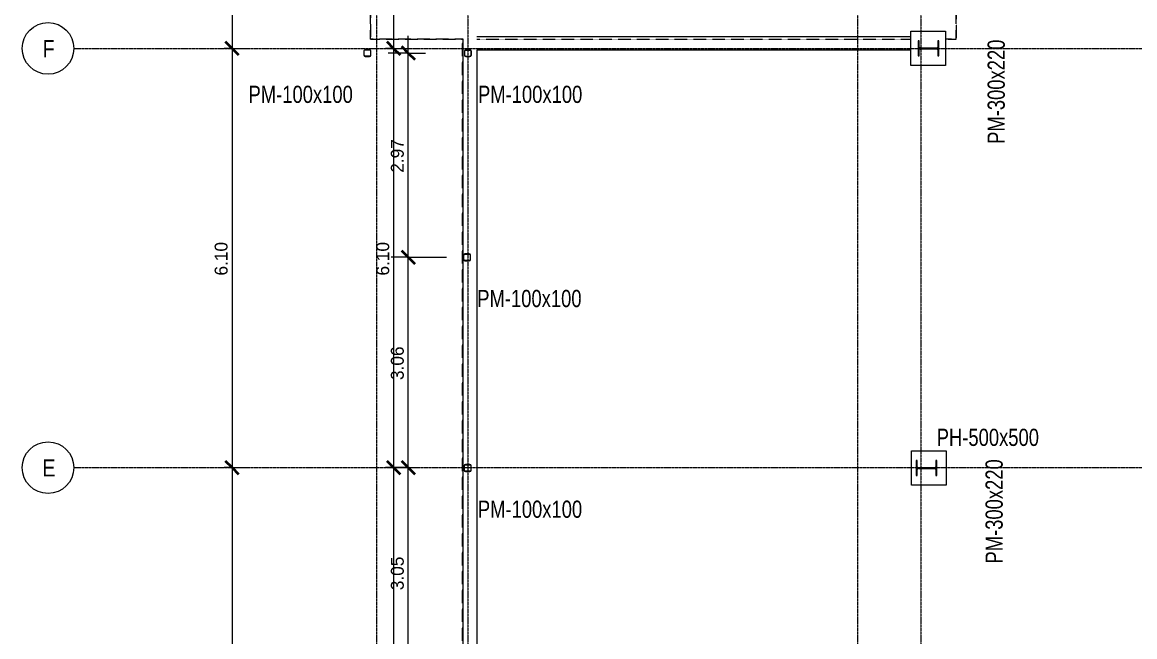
# Model space of a CAD drawing. Header units: centimetres. Extents: x -13763 to -5005, y -754 to 6606.
# Drawn here: x -13763 to -12145, y 2913 to 3806 of the extents above; entities that cross this region are included whole.
import ezdxf

# ---------------------------------------------------------------- set-up
doc = ezdxf.new("R2010")
doc.units = ezdxf.units.CM
doc.linetypes.add('_Overhead', pattern=[0.47625, 0.3175, -0.15875])
doc.linetypes.add('Grid Line', pattern=[2.2225, 1.27, -0.3175, 0.3175, -0.3175])
for name, color, linetype, lineweight in [('A-ANNO-DIMS', 7, 'Continuous', 9), ('A-ANNO-DIMS-125', 7, 'Continuous', 9), ('A-FLOR', 7, 'Continuous', 9), ('A-WALL', 7, 'Continuous', 9), ('S-COLS', 7, 'Continuous', 9), ('S-COLS-IDEN', 7, 'Continuous', 9), ('S-GRID', 7, 'Continuous', 9), ('S-GRID-IDEN', 7, 'Continuous', 9)]:
    doc.layers.add(name, color=color, linetype=linetype, lineweight=lineweight)
doc.styles.add('Century Gothic', font='GOTHIC.TTF', dxfattribs={"width": 0.8, "height": 25})
doc.styles.add('Century Gothic_1', font='GOTHIC.TTF', dxfattribs={"height": 18.75})
doc.styles.add('Saira Condensed', font='SairaCondensed-Regular.ttf', dxfattribs={"height": 25})
doc.dimstyles.new('FCA_N_Cotas_E100_1', dxfattribs={"dimscale": 30.48, "dimtxt": 19.578155, "dimasz": 0.615157, "dimexe": 0.82021, "dimexo": 0.82021, "dimgap": 0.04101, "dimtad": 1, "dimlfac": 0.01, "dimrnd": 0.01, "dimzin": 0, "dimdsep": 46, "dimtxsty": 'Century Gothic_1', "dimblk1": 'OBLIQUE', "dimblk2": 'OBLIQUE', "dimsah": 1, "dimcen": 0.09, "dimdle": 0.82021, "dimadec": 3, "dimazin": 2, "dimtfac": 1, "dimtdec": 4, "dimtix": 1, "dimtmove": 0, "dimatfit": 3, "dimfxl": 1, "dimtvp": 1, "dimtolj": 1, "dimtzin": 0, "dimarcsym": 2})

# ---------------------------------------------------------------- blocks, each defined once
blk = doc.blocks.new('HSS Rectangular-Column - 100 x 100 mm-V3-N01 - Planta - Detalle planta 02')
at = {"layer": 'S-COLS', "lineweight": 18}
for p, q in [((-5, 3.095), (-5, -3.095)), ((-4.6, -3.6475), (-4.6, 3.6475)), ((-3.6475, 4.6), (3.6475, 4.6)), ((3.095, 5), (-3.095, 5)), ((4.6, 3.6475), (4.6, -3.6475)), ((5, -3.095), (5, 3.095)), ((3.6475, -4.6), (-3.6475, -4.6)), ((-3.095, -5), (3.095, -5))]:
    blk.add_line(p, q, dxfattribs=at)
for centre, radius, start, end in [((-3.095, 3.095), 1.905, 90, 180), ((-3.6475, 3.6475), 0.9525, 90, 180), ((3.095, 3.095), 1.905, 360, 90), ((3.6475, 3.6475), 0.9525, 0, 90), ((-3.095, -3.095), 1.905, 180, 270), ((-3.6475, -3.6475), 0.9525, 180, 270), ((3.095, -3.095), 1.905, 270, 360), ((3.6475, -3.6475), 0.9525, 270, 0)]:
    blk.add_arc(centre, radius, start, end, dxfattribs=at)
blk = doc.blocks.new('HSS Rectangular-Column - 100 x 100 mm-V4-N01 - Planta - Detalle planta 02')
at = {"layer": 'S-COLS'}
h = blk.add_hatch(dxfattribs=at)
h.set_pattern_fill('FP_3', color=256, style=0, pattern_type=2)
h.set_pattern_definition([(45, (10148.833, -4493.82), (-31.4309, 31.4309), []), (45, (10148.833, -4446.195), (-31.4309, 31.4309), [])])
h.paths.add_polyline_path([(3.1, -5), (4.4, -4.4), (5, -3.1), (5, 3.1), (4.4, 4.4), (3.1, 5), (-3.1, 5), (-4.4, 4.4), (-5, 3.1), (-5, -3.1), (-4.4, -4.4), (-3.1, -5)])
h.paths.add_polyline_path([(3.6, -4.6), (-3.6, -4.6), (-4.3, -4.3), (-4.6, -3.6), (-4.6, 3.6), (-4.3, 4.3), (-3.6, 4.6), (3.6, 4.6), (4.3, 4.3), (4.6, 3.6), (4.6, -3.6), (4.3, -4.3)])
at = {"layer": 'S-COLS', "lineweight": 18}
for p, q in [((-5, 3.1), (-5, -3.1)), ((-4.6, -3.6), (-4.6, 3.6)), ((-3.6, 4.6), (3.6, 4.6)), ((3.1, 5), (-3.1, 5)), ((4.6, 3.6), (4.6, -3.6)), ((5, -3.1), (5, 3.1)), ((3.6, -4.6), (-3.6, -4.6)), ((-3.1, -5), (3.1, -5))]:
    blk.add_line(p, q, dxfattribs=at)
for centre, radius, start, end in [((-3.1, 3.1), 1.9, 90, 180), ((-3.6, 3.6), 0.952, 90, 180), ((3.1, 3.1), 1.91, 360, 90), ((3.6, 3.6), 0.953, 0, 90), ((-3.1, -3.1), 1.91, 180, 270), ((-3.6, -3.6), 0.953, 180, 270), ((3.1, -3.1), 1.9, 270, 360), ((3.6, -3.6), 0.952, 270, 0)]:
    blk.add_arc(centre, radius, start, end, dxfattribs=at)
blk = doc.blocks.new('HSS Rectangular-Column - 100 x 100 mm-V6-N01 - Planta - Detalle planta 02')
at = {"layer": 'S-COLS', "lineweight": 18}
for p, q in [((-5, 3.095), (-5, -3.095)), ((-4.6, -3.6475), (-4.6, 3.6475)), ((-3.6475, 4.6), (3.6475, 4.6)), ((3.095, 5), (-3.095, 5)), ((4.6, 3.6475), (4.6, -3.6475)), ((5, -3.095), (5, 3.095)), ((3.6475, -4.6), (-3.6475, -4.6)), ((-3.095, -5), (3.095, -5))]:
    blk.add_line(p, q, dxfattribs=at)
for centre, radius, start, end in [((-3.095, 3.095), 1.905, 90, 180), ((-3.6475, 3.6475), 0.9525, 90, 180), ((3.095, 3.095), 1.905, 360, 90), ((3.6475, 3.6475), 0.9525, 0, 90), ((-3.095, -3.095), 1.905, 180, 270), ((-3.6475, -3.6475), 0.9525, 180, 270), ((3.095, -3.095), 1.905, 270, 360), ((3.6475, -3.6475), 0.9525, 270, 0)]:
    blk.add_arc(centre, radius, start, end, dxfattribs=at)
blk = doc.blocks.new('UC-Perfil universal-Pilar - 300 x 220-1638340-N01 - Planta - Detalle planta 02')
at = {"layer": 'S-COLS'}
h = blk.add_hatch(dxfattribs=at)
h.set_pattern_fill('FP_9', color=256, style=0, pattern_type=2)
h.set_pattern_definition([(315, (-4500.74, -9478.87), (31.4309, 31.4309), []), (315, (-4453.113, -9478.87), (31.4309, 31.4309), [])])
h.paths.add_polyline_path([(-11, -13.5), (-11, -15), (11, -15), (11, -13.5), (2, -13.5), (0.9, -13), (0.5, -11.9), (0.5, 11.9), (0.9, 13), (2, 13.5), (11, 13.5), (11, 15), (-11, 15), (-11, 13.5), (-2, 13.5), (-0.9, 13), (-0.5, 11.9), (-0.5, -11.9), (-0.9, -13), (-2, -13.5)])
at = {"layer": 'S-COLS', "lineweight": 18}
for p, q in [((11, 15), (-11, 15)), ((-11, 15), (-11, 13.5)), ((-11, 13.5), (-2, 13.5)), ((-0.5, 11.9), (-0.5, -11.9)), ((0.5, -11.9), (0.5, 11.9)), ((2, 13.5), (11, 13.5)), ((11, 13.5), (11, 15)), ((-2, -13.5), (-11, -13.5)), ((-11, -13.5), (-11, -15)), ((-11, -15), (11, -15)), ((11, -13.5), (2, -13.5)), ((11, -15), (11, -13.5))]:
    blk.add_line(p, q, dxfattribs=at)
for centre, start, end in [((-2, 11.9), 0, 90), ((2, 11.9), 90, 180), ((-2, -11.9), 270, 0), ((2, -11.9), 180, 270)]:
    blk.add_arc(centre, 1.52, start, end, dxfattribs=at)
blk = doc.blocks.new('UC-Perfil universal-Pilar - 300 x 220-1638303-N01 - Planta - Detalle planta 02')
at = {"layer": 'S-COLS'}
h = blk.add_hatch(dxfattribs=at)
h.set_pattern_fill('FP_10', color=256, style=0, pattern_type=2)
h.set_pattern_definition([(315, (-3890.54, -9481.87), (31.4309, 31.4309), []), (315, (-3842.917, -9481.87), (31.4309, 31.4309), [])])
h.paths.add_polyline_path([(-11, 13.5), (-2, 13.5), (-0.9, 13), (-0.5, 11.9), (-0.5, -11.9), (-0.9, -13), (-2, -13.5), (-11, -13.5), (-11, -15), (11, -15), (11, -13.5), (2, -13.5), (0.9, -13), (0.5, -11.9), (0.5, 11.9), (0.9, 13), (2, 13.5), (11, 13.5), (11, 15), (-11, 15)])
at = {"layer": 'S-COLS', "lineweight": 18}
for p, q in [((11, 15), (-11, 15)), ((-11, 15), (-11, 13.5)), ((-11, 13.5), (-2, 13.5)), ((-0.5, 11.9), (-0.5, -11.9)), ((0.5, -11.9), (0.5, 11.9)), ((2, 13.5), (11, 13.5)), ((11, 13.5), (11, 15)), ((-2, -13.5), (-11, -13.5)), ((-11, -13.5), (-11, -15)), ((-11, -15), (11, -15)), ((11, -13.5), (2, -13.5)), ((11, -15), (11, -13.5))]:
    blk.add_line(p, q, dxfattribs=at)
for centre, start, end in [((-2, 11.9), 0, 90), ((2, 11.9), 90, 180), ((-2, -11.9), 270, 0), ((2, -11.9), 180, 270)]:
    blk.add_arc(centre, 1.52, start, end, dxfattribs=at)
blk = doc.blocks.new('HSS Rectangular-Column - 100 x 100 mm-V17-N01 - Planta - Detalle planta 02')
at = {"layer": 'S-COLS', "lineweight": 18}
for p, q in [((-5, 3.095), (-5, -3.095)), ((-4.6, -3.6475), (-4.6, 3.6475)), ((-3.6475, 4.6), (3.6475, 4.6)), ((3.095, 5), (-3.095, 5)), ((4.6, 3.6475), (4.6, -3.6475)), ((5, -3.095), (5, 3.095)), ((3.6475, -4.6), (-3.6475, -4.6)), ((-3.095, -5), (3.095, -5))]:
    blk.add_line(p, q, dxfattribs=at)
for centre, radius, start, end in [((-3.095, 3.095), 1.905, 90, 180), ((-3.6475, 3.6475), 0.9525, 90, 180), ((3.095, 3.095), 1.905, 360, 90), ((3.6475, 3.6475), 0.9525, 0, 90), ((-3.095, -3.095), 1.905, 180, 270), ((-3.6475, -3.6475), 0.9525, 180, 270), ((3.095, -3.095), 1.905, 270, 360), ((3.6475, -3.6475), 0.9525, 270, 0)]:
    blk.add_arc(centre, radius, start, end, dxfattribs=at)
blk = doc.blocks.new('Grid - 3mm-1819951-N01 - Planta - Detalle planta 02')
at = {"layer": 'S-GRID-IDEN', "color": 253, "true_color": 0xaaaaaa}
blk.add_circle((0, 0), 0.3, dxfattribs=at)
blk = doc.blocks.new('DIMBLOCK6-N01 - Planta - Detalle planta 02')
at = {"layer": 'A-ANNO-DIMS-125'}
for p, q in [((-13457.8, 4468.3), (-13469.5, 4468.3)), ((-13457.8, 4468.3), (-13457.8, 3768.3)), ((-13457.8, 4468.3), (-13432.8, 4468.3)), ((-13457.8, 3768.3), (-13469.5, 3768.3)), ((-13457.8, 3768.3), (-13432.8, 3768.3))]:
    blk.add_line(p, q, dxfattribs=at)
at = {"layer": 'A-ANNO-DIMS-125', "lineweight": 35}
for p, q in [((-13457.8, 4468.3), (-13467.2, 4477.6)), ((-13457.8, 4468.3), (-13448.4, 4458.9)), ((-13457.8, 3768.3), (-13467.2, 3777.6)), ((-13457.8, 3768.3), (-13448.4, 3758.9))]:
    blk.add_line(p, q, dxfattribs=at)
at = {"layer": 'A-ANNO-DIMS-125', "color": 0, "insert": (-13483.1, 4092.8), "char_height": 18.75, "width": 61.158, "attachment_point": 1, "rotation": 90, "line_spacing_factor": 0.984502, "style": 'Century Gothic_1'}
blk.add_mtext('7.00', dxfattribs=at)
blk = doc.blocks.new('_Oblique')
at = {"color": 0, "linetype": 'ByBlock', "lineweight": -2}
blk.add_line((-0.5, -0.5), (0.5, 0.5), dxfattribs=at)
blk = doc.blocks.new('DIMBLOCK7-N01 - Planta - Detalle planta 02')
at = {"layer": 'A-ANNO-DIMS-125', "lineweight": 35}
for p, q in [((-13457.8, 3768.3), (-13467.2, 3777.6)), ((-13457.8, 3768.3), (-13448.4, 3758.9)), ((-13457.8, 3158.7), (-13467.2, 3168)), ((-13457.8, 3158.7), (-13448.4, 3149.3))]:
    blk.add_line(p, q, dxfattribs=at)
at = {"layer": 'A-ANNO-DIMS-125'}
for p, q in [((-13457.8, 3768.3), (-13469.5, 3768.3)), ((-13457.8, 3768.3), (-13457.8, 3158.7)), ((-13457.8, 3768.3), (-13432.8, 3768.3)), ((-13457.8, 3158.7), (-13469.5, 3158.7)), ((-13457.8, 3158.7), (-13432.8, 3158.7))]:
    blk.add_line(p, q, dxfattribs=at)
at = {"layer": 'A-ANNO-DIMS-125', "color": 0, "insert": (-13483.1, 3438), "char_height": 18.75, "width": 61.158, "attachment_point": 1, "rotation": 90, "line_spacing_factor": 0.984502, "style": 'Century Gothic_1'}
blk.add_mtext('6.10', dxfattribs=at)
blk = doc.blocks.new('DIMBLOCK8-N01 - Planta - Detalle planta 02')
at = {"layer": 'A-ANNO-DIMS-125'}
for p, q in [((-13457.8, 3158.7), (-13469.5, 3158.7)), ((-13457.8, 3158.7), (-13457.8, 2548.7)), ((-13457.8, 3158.7), (-13432.8, 3158.7)), ((-13457.8, 2548.7), (-13469.5, 2548.7)), ((-13457.8, 2548.7), (-13432.8, 2548.7))]:
    blk.add_line(p, q, dxfattribs=at)
at = {"layer": 'A-ANNO-DIMS-125', "lineweight": 35}
for p, q in [((-13457.8, 3158.7), (-13467.2, 3168)), ((-13457.8, 3158.7), (-13448.4, 3149.3)), ((-13457.8, 2548.7), (-13467.2, 2558)), ((-13457.8, 2548.7), (-13448.4, 2539.3))]:
    blk.add_line(p, q, dxfattribs=at)
at = {"layer": 'A-ANNO-DIMS-125', "color": 0, "insert": (-13483.1, 2828.2), "char_height": 18.75, "width": 61.158, "attachment_point": 1, "rotation": 90, "line_spacing_factor": 0.984502, "style": 'Century Gothic_1'}
blk.add_mtext('6.10', dxfattribs=at)
blk = doc.blocks.new('DIMBLOCK16-N01 - Planta - Detalle planta 02')
at = {"layer": 'A-ANNO-DIMS-125'}
for p, q in [((-13222.9, 4468.3), (-13234.6, 4468.3)), ((-13222.9, 4468.3), (-13222.9, 3768.3)), ((-13222.9, 4468.3), (-13197.9, 4468.3)), ((-13222.9, 3768.3), (-13234.6, 3768.3)), ((-13222.9, 3768.3), (-13197.9, 3768.3))]:
    blk.add_line(p, q, dxfattribs=at)
at = {"layer": 'A-ANNO-DIMS-125', "lineweight": 35}
for p, q in [((-13222.9, 4468.3), (-13232.2, 4477.6)), ((-13222.9, 4468.3), (-13213.5, 4458.9)), ((-13222.9, 3768.3), (-13232.2, 3777.6)), ((-13222.9, 3768.3), (-13213.5, 3758.9))]:
    blk.add_line(p, q, dxfattribs=at)
at = {"layer": 'A-ANNO-DIMS-125', "color": 0, "insert": (-13248.1, 4092.8), "char_height": 18.75, "width": 61.158, "attachment_point": 1, "rotation": 90, "line_spacing_factor": 0.984502, "style": 'Century Gothic_1'}
blk.add_mtext('7.00', dxfattribs=at)
blk = doc.blocks.new('DIMBLOCK17-N01 - Planta - Detalle planta 02')
at = {"layer": 'A-ANNO-DIMS-125', "lineweight": 35}
for p, q in [((-13222.9, 3768.3), (-13232.2, 3777.6)), ((-13222.9, 3768.3), (-13213.5, 3758.9)), ((-13222.9, 3158.7), (-13232.2, 3168)), ((-13222.9, 3158.7), (-13213.5, 3149.3))]:
    blk.add_line(p, q, dxfattribs=at)
at = {"layer": 'A-ANNO-DIMS-125'}
for p, q in [((-13222.9, 3768.3), (-13234.6, 3768.3)), ((-13222.9, 3768.3), (-13222.9, 3158.7)), ((-13222.9, 3768.3), (-13197.9, 3768.3)), ((-13222.9, 3158.7), (-13234.6, 3158.7)), ((-13222.9, 3158.7), (-13197.9, 3158.7))]:
    blk.add_line(p, q, dxfattribs=at)
at = {"layer": 'A-ANNO-DIMS-125', "color": 0, "insert": (-13248.1, 3438), "char_height": 18.75, "width": 61.158, "attachment_point": 1, "rotation": 90, "line_spacing_factor": 0.984502, "style": 'Century Gothic_1'}
blk.add_mtext('6.10', dxfattribs=at)
blk = doc.blocks.new('DIMBLOCK18-N01 - Planta - Detalle planta 02')
at = {"layer": 'A-ANNO-DIMS-125'}
for p, q in [((-13222.9, 3158.7), (-13234.6, 3158.7)), ((-13222.9, 3158.7), (-13222.9, 2548.7)), ((-13222.9, 3158.7), (-13197.9, 3158.7)), ((-13222.9, 2548.7), (-13234.6, 2548.7)), ((-13222.9, 2548.7), (-13197.9, 2548.7))]:
    blk.add_line(p, q, dxfattribs=at)
at = {"layer": 'A-ANNO-DIMS-125', "lineweight": 35}
for p, q in [((-13222.9, 3158.7), (-13232.2, 3168)), ((-13222.9, 3158.7), (-13213.5, 3149.3)), ((-13222.9, 2548.7), (-13232.2, 2558)), ((-13222.9, 2548.7), (-13213.5, 2539.3))]:
    blk.add_line(p, q, dxfattribs=at)
at = {"layer": 'A-ANNO-DIMS-125', "color": 0, "insert": (-13248.1, 2828.2), "char_height": 18.75, "width": 61.158, "attachment_point": 1, "rotation": 90, "line_spacing_factor": 0.984502, "style": 'Century Gothic_1'}
blk.add_mtext('6.10', dxfattribs=at)
blk = doc.blocks.new('DIMBLOCK35-N01 - Planta - Detalle planta 02')
at = {"layer": 'A-ANNO-DIMS-125'}
for p, q in [((-13201.6, 3158.7), (-13226.6, 3158.7)), ((-13201.6, 2853.3), (-13201.6, 3158.7)), ((-13201.6, 3158.7), (-13189.9, 3158.7)), ((-13201.6, 2853.3), (-13226.6, 2853.3)), ((-13201.6, 2853.3), (-13147.1, 2853.3))]:
    blk.add_line(p, q, dxfattribs=at)
at = {"layer": 'A-ANNO-DIMS-125', "lineweight": 35}
for p, q in [((-13201.6, 3158.7), (-13211, 3168)), ((-13201.6, 3158.7), (-13192.2, 3149.3)), ((-13201.6, 2853.3), (-13211, 2862.6)), ((-13201.6, 2853.3), (-13192.2, 2843.9))]:
    blk.add_line(p, q, dxfattribs=at)
at = {"layer": 'A-ANNO-DIMS-125', "color": 0, "insert": (-13226.9, 2980.5), "char_height": 18.75, "width": 61.158, "attachment_point": 1, "rotation": 90, "line_spacing_factor": 0.984502, "style": 'Century Gothic_1'}
blk.add_mtext('3.05', dxfattribs=at)
blk = doc.blocks.new('DIMBLOCK36-N01 - Planta - Detalle planta 02')
at = {"layer": 'A-ANNO-DIMS-125'}
for p, q in [((-13201.6, 3464.5), (-13226.6, 3464.5)), ((-13201.6, 3158.7), (-13201.6, 3464.5)), ((-13201.6, 3464.5), (-13146.1, 3464.5)), ((-13201.6, 3158.7), (-13226.6, 3158.7)), ((-13201.6, 3158.7), (-13189.9, 3158.7))]:
    blk.add_line(p, q, dxfattribs=at)
at = {"layer": 'A-ANNO-DIMS-125', "lineweight": 35}
for p, q in [((-13201.6, 3464.5), (-13211, 3473.8)), ((-13201.6, 3464.5), (-13192.2, 3455.1)), ((-13201.6, 3158.7), (-13211, 3168)), ((-13201.6, 3158.7), (-13192.2, 3149.3))]:
    blk.add_line(p, q, dxfattribs=at)
at = {"layer": 'A-ANNO-DIMS-125', "color": 0, "insert": (-13226.9, 3286.1), "char_height": 18.75, "width": 61.158, "attachment_point": 1, "rotation": 90, "line_spacing_factor": 0.984502, "style": 'Century Gothic_1'}
blk.add_mtext('3.06', dxfattribs=at)
blk = doc.blocks.new('DIMBLOCK37-N01 - Planta - Detalle planta 02')
at = {"layer": 'A-ANNO-DIMS-125'}
for p, q in [((-13201.6, 3464.5), (-13201.6, 3786.4)), ((-13201.6, 3761.4), (-13231, 3761.4)), ((-13201.6, 3761.4), (-13176.6, 3761.4)), ((-13201.6, 3464.5), (-13226.6, 3464.5)), ((-13201.6, 3464.5), (-13146.1, 3464.5))]:
    blk.add_line(p, q, dxfattribs=at)
at = {"layer": 'A-ANNO-DIMS-125', "lineweight": 35}
for p, q in [((-13201.6, 3761.4), (-13211, 3770.8)), ((-13201.6, 3761.4), (-13192.2, 3752)), ((-13201.6, 3464.5), (-13211, 3473.8)), ((-13201.6, 3464.5), (-13192.2, 3455.1))]:
    blk.add_line(p, q, dxfattribs=at)
at = {"layer": 'A-ANNO-DIMS-125', "color": 0, "insert": (-13226.9, 3587.5), "char_height": 18.75, "width": 61.158, "attachment_point": 1, "rotation": 90, "line_spacing_factor": 0.984502, "style": 'Century Gothic_1'}
blk.add_mtext('2.97', dxfattribs=at)

msp = doc.modelspace()

# ---------------------------------------------------------------- linework, layer by layer
at = {"layer": 'A-FLOR', "color": 8, "linetype": '_Overhead', "true_color": 0x808080}
for p, q in [((-12404.809, 5714.431), (-12404.809, 3781.844)), ((-12404.809, 3781.844), (-12404.809, 5714.431)), ((-13256.342, 3781.844), (-13263.543, 4456.646)), ((-13263.543, 4456.646), (-13256.342, 3781.844)), ((-13121.894, 3781.844), (-13256.342, 3781.844)), ((-13256.342, 3781.844), (-13121.894, 3781.844)), ((-13122.844, 2309.892), (-13122.844, 3781.844)), ((-13122.844, 3781.844), (-13122.844, 2309.892)), ((-13101.894, 3781.844), (-12470.61, 3781.844)), ((-12404.809, 3781.844), (-12420.61, 3781.844)), ((-12420.61, 3781.844), (-12404.809, 3781.844))]:
    msp.add_line(p, q, dxfattribs=at)
at = {"layer": 'A-WALL', "color": 253, "true_color": 0xaaaaaa}
for p, q in [((-13101.894, 3785.501), (-12470.61, 3785.501)), ((-13121.894, 2856.841), (-13121.894, 3781.844)), ((-13101.894, 3765.501), (-13101.894, 2176.231)), ((-12470.61, 3765.501), (-13101.894, 3765.501))]:
    msp.add_line(p, q, dxfattribs=at)
at = {"layer": 'S-COLS'}
for p, q in [((-12470.61, 3793.249), (-12420.61, 3793.249)), ((-12470.61, 3743.249), (-12470.61, 3793.249)), ((-12420.61, 3793.249), (-12420.61, 3743.249)), ((-12420.61, 3743.249), (-12470.61, 3743.249)), ((-12469.67, 3183.053), (-12419.67, 3183.053)), ((-12469.67, 3133.053), (-12469.67, 3183.053)), ((-12419.67, 3183.053), (-12419.67, 3133.053)), ((-12419.67, 3133.053), (-12469.67, 3133.053))]:
    msp.add_line(p, q, dxfattribs=at)
at = {"layer": 'S-GRID', "color": 253, "linetype": 'Grid Line', "true_color": 0xaaaaaa}
for p, q in [((-13247.591, 6531.109), (-13247.591, 803.611)), ((-13115.164, 6531.109), (-13115.164, 803.611)), ((-12548.304, 6531.109), (-12548.304, 803.611)), ((-12456.389, 6531.109), (-12456.389, 803.611)), ((-13687.863, 3768.259), (-10657.535, 3768.259)), ((-13687.863, 3158.662), (-10657.535, 3158.662))]:
    msp.add_line(p, q, dxfattribs=at)

# ---------------------------------------------------------------- block references
at = {"layer": 'S-COLS', "rotation": 90.00000000000026}
for name, p in [('UC-Perfil universal-Pilar - 300 x 220-1638340-N01 - Planta - Detalle planta 02', (-12445, 3768.249)), ('UC-Perfil universal-Pilar - 300 x 220-1638303-N01 - Planta - Detalle planta 02', (-12448, 3158.053))]:
    msp.add_blockref(name, p, dxfattribs=at)
at = {"layer": 'S-COLS'}
for name, p in [('HSS Rectangular-Column - 100 x 100 mm-V17-N01 - Planta - Detalle planta 02', (-13261.012, 3761.414)), ('HSS Rectangular-Column - 100 x 100 mm-V4-N01 - Planta - Detalle planta 02', (-13114.962, 3761.33)), ('HSS Rectangular-Column - 100 x 100 mm-V6-N01 - Planta - Detalle planta 02', (-13116.064, 3464.462)), ('HSS Rectangular-Column - 100 x 100 mm-V3-N01 - Planta - Detalle planta 02', (-13115.164, 3158.118))]:
    msp.add_blockref(name, p, dxfattribs=at)
at = {"layer": 'S-GRID-IDEN', "color": 253, "true_color": 0xaaaaaa, "xscale": 125, "yscale": 125, "zscale": 125, "rotation": 269.9999999999996}
for p in [(-13725.363, 3768.259), (-13725.363, 3158.662)]:
    msp.add_blockref('Grid - 3mm-1819951-N01 - Planta - Detalle planta 02', p, dxfattribs=at)

# ---------------------------------------------------------------- texts
at = {"layer": 'S-COLS-IDEN', "char_height": 25, "width": 196.41344, "attachment_point": 1, "rotation": 90, "style": 'Century Gothic'}
for insert in [(-12359.257, 3629.43), (-12362.257, 3019.234)]:
    msp.add_mtext('PM-300x220', dxfattribs=dict(at, insert=insert))
at = {"layer": 'S-COLS-IDEN', "char_height": 25, "attachment_point": 1, "style": 'Century Gothic'}
for s, insert, width in [('PM-100x100', (-13433.845, 3713.988), 196.41344), ('PM-100x100', (-13100.181, 3713.988), 196.41344), ('PM-100x100', (-13101.283, 3417.119), 196.41344), ('PH-500x500', (-12433.219, 3215.251), 186.79319), ('PM-100x100', (-13100.383, 3110.775), 196.41344)]:
    msp.add_mtext(s, dxfattribs=dict(at, insert=insert, width=width))
at = {"layer": 'S-GRID-IDEN', "color": 253, "true_color": 0xaaaaaa, "char_height": 25, "attachment_point": 1, "style": 'Saira Condensed'}
for s, insert, width in [('F', (-13733.346, 3780.433), 18.03797), ('E', (-13733.721, 3170.837), 19.04008)]:
    msp.add_mtext(s, dxfattribs=dict(at, insert=insert, width=width))

# ---------------------------------------------------------------- dimensions: what is measured, and where the dimension line sits
at = {"layer": 'A-ANNO-DIMS'}
for base, p1, p2, override, picture, middle in [((-13457.786, 3768.259), (-13444.528, 4468.259), (-13444.528, 3768.259), {"dimpost": '<>', "dimfxl": 700}, 'DIMBLOCK6-N01 - Planta - Detalle planta 02', (-13468.883, 4118.259)), ((-13222.864, 3768.259), (-13209.605, 4468.259), (-13209.605, 3768.259), {"dimpost": '<>', "dimfxl": 700}, 'DIMBLOCK16-N01 - Planta - Detalle planta 02', (-13233.96, 4118.259)), ((-13201.615, 3761.414), (-13121.064, 3464.462), (-13256.012, 3761.414), {"dimpost": '<>', "dimfxl": 326.176811}, 'DIMBLOCK37-N01 - Planta - Detalle planta 02', (-13212.711, 3612.938)), ((-13457.786, 3158.662), (-13444.528, 3768.259), (-13444.528, 3158.662), {"dimpost": '<>', "dimfxl": 609.596326}, 'DIMBLOCK7-N01 - Planta - Detalle planta 02', (-13468.883, 3463.461)), ((-13222.864, 3158.662), (-13209.605, 3768.259), (-13209.605, 3158.662), {"dimpost": '<>', "dimfxl": 609.596326}, 'DIMBLOCK17-N01 - Planta - Detalle planta 02', (-13233.96, 3463.461)), ((-13201.615, 3464.462), (-13214.873, 3158.662), (-13121.064, 3464.462), {"dimpost": '<>', "dimfxl": 319.86494}, 'DIMBLOCK36-N01 - Planta - Detalle planta 02', (-13212.711, 3311.562)), ((-13457.786, 2548.662), (-13444.528, 3158.662), (-13444.528, 2548.662), {"dimpost": '<>', "dimfxl": 610}, 'DIMBLOCK8-N01 - Planta - Detalle planta 02', (-13468.883, 2853.662)), ((-13222.864, 2548.662), (-13209.605, 3158.662), (-13209.605, 2548.662), {"dimpost": '<>', "dimfxl": 610}, 'DIMBLOCK18-N01 - Planta - Detalle planta 02', (-13233.96, 2853.662)), ((-13201.615, 3158.662), (-13122.09, 2853.272), (-13214.873, 3158.662), {"dimpost": '<>', "dimfxl": 319.173782}, 'DIMBLOCK35-N01 - Planta - Detalle planta 02', (-13212.711, 3005.967))]:
    dim = msp.add_linear_dim(base=base, p1=p1, p2=p2, angle=90, dimstyle='FCA_N_Cotas_E100_1', override=override, dxfattribs=at)
    dim.commit()
    dim.dimension.update_dxf_attribs({"geometry": picture, "text_midpoint": middle})

doc.saveas('drawing.dxf')
